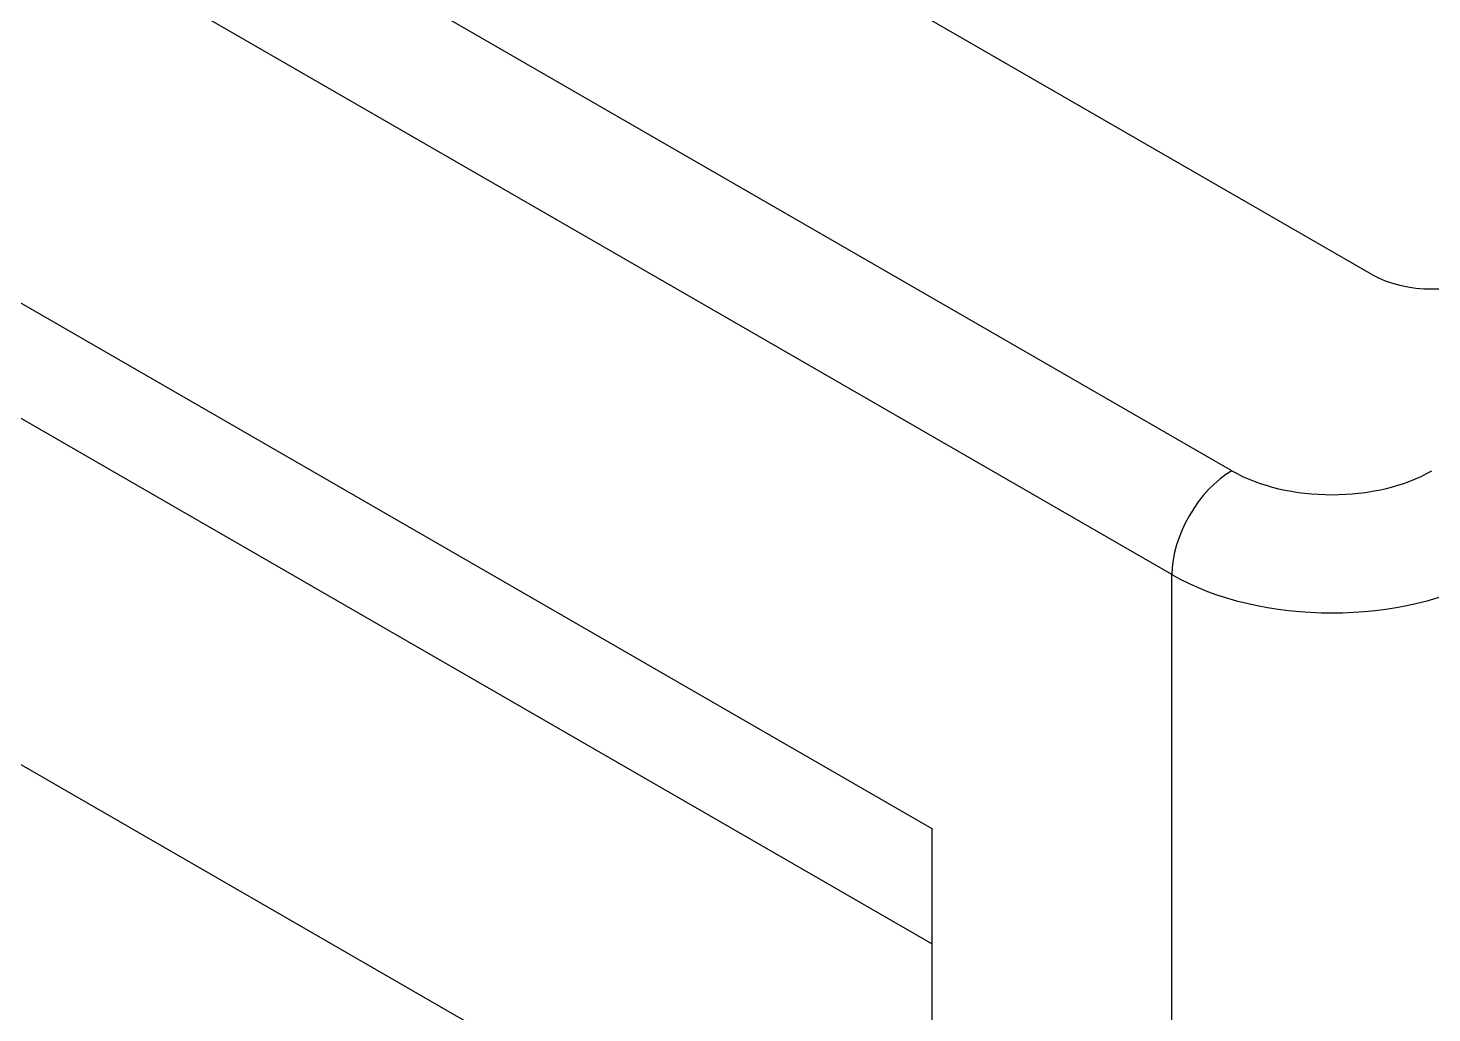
# Model space of a CAD drawing. Header units: millimetres. Extents: x -105 to 105, y -148 to 148.
# Drawn here: x 51.267 to 56.229, y -44.451 to -40.967 of the extents above; entities that cross this region are included whole.
import ezdxf

# ---------------------------------------------------------------- set-up
doc = ezdxf.new("R2010")
doc.units = ezdxf.units.MM
doc.layers.get('0').update_dxf_attribs({"lineweight": 18})

msp = doc.modelspace()

# ---------------------------------------------------------------- linework, layer by layer
at = {"color": 7, "lineweight": 30, "ltscale": 0.293939}
msp.add_line((56.0172, -41.8389), (45.8348, -35.9601), dxfattribs=at)
at = {"color": 7, "lineweight": 30, "ltscale": 0.314351}
for p, q in [((55.5222, -42.5329), (44.6327, -36.2459)), ((55.3101, -42.9003), (44.4206, -36.6133))]:
    msp.add_line(p, q, dxfattribs=at)
at = {"color": 7, "lineweight": 30, "ltscale": 0.265362}
for p, q in [((45.2691, -38.4912), (54.4615, -43.7985)), ((54.4615, -45.4315), (45.2691, -40.1242))]:
    msp.add_line(p, q, dxfattribs=at)
at = {"color": 7, "lineweight": 30, "ltscale": 0.234742}
msp.add_line((54.4615, -44.2067), (46.3298, -39.5119), dxfattribs=at)
at = {"color": 7, "lineweight": 30, "ltscale": 0.157175}
msp.add_line((55.3101, -49.1873), (55.3101, -42.9003), dxfattribs=at)
at = {"color": 7, "lineweight": 30, "ltscale": 0.040825}
msp.add_line((54.4615, -43.7985), (54.4615, -45.4315), dxfattribs=at)
at = {"color": 7, "lineweight": 30}
for centre, major_axis in [((56.2293, -41.7164), (0.3, 0)), ((55.5222, -42.7778), (-0.15, -0.2598)), ((55.8757, -42.3288), (0.5, 0)), ((55.8757, -42.5737), (0.8, 0))]:
    msp.add_ellipse(centre, major_axis=major_axis, ratio=0.57735, start_param=3.926991, end_param=5.497787, dxfattribs=at)

doc.saveas('drawing.dxf')
